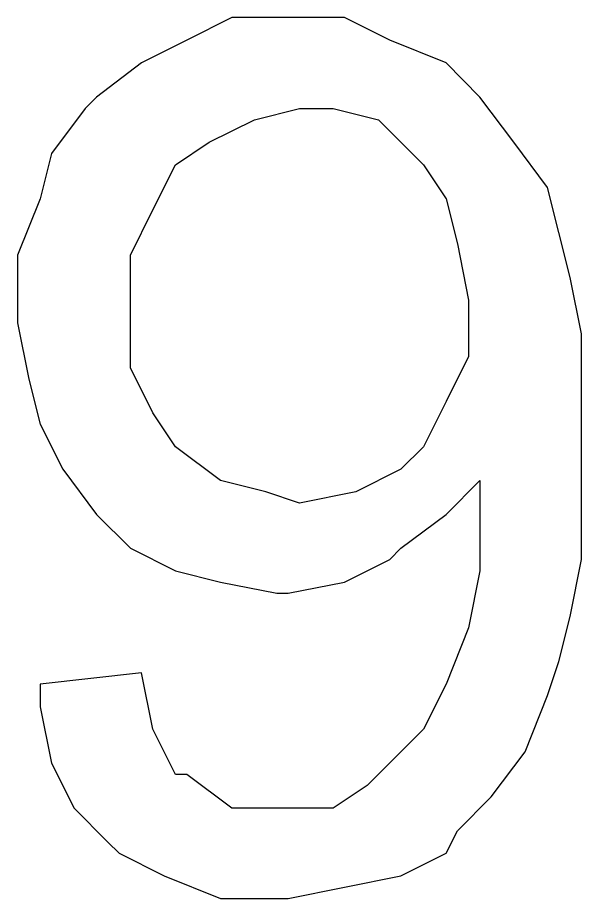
# Model space of a CAD drawing. Header units: inches. Extents: x 17686.2 to 17710.1, y 16300.4 to 16318.2.
# Drawn here: x 17706.8309 to 17706.9945, y 16306.4022 to 16306.6578 of the extents above; entities that cross this region are included whole.
import ezdxf

# ---------------------------------------------------------------- set-up
doc = ezdxf.new("R2010")
doc.units = ezdxf.units.IN
doc.header["$MEASUREMENT"] = 0

msp = doc.modelspace()

# ---------------------------------------------------------------- linework, layer by layer
at = {"color": 2, "linetype": 'ByBlock', "flags": 128}
for points in [[(17706.99449, 16306.54631), (17706.99449, 16306.56594), (17706.99121, 16306.5823), (17706.98794, 16306.59539), (17706.98467, 16306.60848), (17706.97485, 16306.62157), (17706.96504, 16306.63466), (17706.95522, 16306.64466), (17706.93886, 16306.65121), (17706.92577, 16306.65775), (17706.90941, 16306.65775), (17706.89305, 16306.65775), (17706.87997, 16306.65121), (17706.86688, 16306.64466), (17706.85379, 16306.63466), (17706.85052, 16306.63138), (17706.8407, 16306.6183), (17706.83743, 16306.60521), (17706.83089, 16306.58885), (17706.83089, 16306.57249), (17706.83089, 16306.56922), (17706.83416, 16306.55286), (17706.83743, 16306.53977), (17706.84397, 16306.52668), (17706.85379, 16306.51359), (17706.86361, 16306.50378), (17706.87669, 16306.49723), (17706.88978, 16306.49396), (17706.90614, 16306.49069), (17706.90941, 16306.49069), (17706.92577, 16306.49396), (17706.93886, 16306.5005), (17706.94213, 16306.50378), (17706.95522, 16306.51359), (17706.96504, 16306.52341), (17706.96504, 16306.51686), (17706.96504, 16306.51032), (17706.96504, 16306.49723), (17706.96177, 16306.48068), (17706.95522, 16306.46432), (17706.94868, 16306.45123), (17706.94213, 16306.44469), (17706.93232, 16306.43487), (17706.9225, 16306.42833), (17706.90614, 16306.42833), (17706.89305, 16306.42833), (17706.87997, 16306.43814), (17706.87669, 16306.43814), (17706.87015, 16306.45123), (17706.86688, 16306.46759), (17706.83743, 16306.46432), (17706.83743, 16306.45777), (17706.8407, 16306.44141), (17706.84725, 16306.42833), (17706.85706, 16306.41851), (17706.86033, 16306.41524), (17706.87342, 16306.40869), (17706.88978, 16306.40215), (17706.90614, 16306.40215), (17706.90941, 16306.40215), (17706.92577, 16306.40542), (17706.94213, 16306.40869), (17706.95522, 16306.41524), (17706.95849, 16306.42178), (17706.96831, 16306.4316), (17706.97813, 16306.44469), (17706.98467, 16306.46105), (17706.98794, 16306.47086), (17706.99121, 16306.48395), (17706.99449, 16306.5005), (17706.99449, 16306.51686), (17706.99449, 16306.5365)], [(17706.86361, 16306.58885), (17706.87015, 16306.60194), (17706.87669, 16306.61502), (17706.88651, 16306.62157), (17706.8996, 16306.62811), (17706.91269, 16306.63138), (17706.9225, 16306.63138), (17706.93559, 16306.62811), (17706.94868, 16306.61502), (17706.95522, 16306.60521), (17706.95849, 16306.59212), (17706.96177, 16306.57576), (17706.96177, 16306.5594), (17706.95522, 16306.54631), (17706.94868, 16306.53322), (17706.94213, 16306.52668), (17706.92905, 16306.52014), (17706.91269, 16306.51686), (17706.90287, 16306.52014), (17706.88978, 16306.52341), (17706.87669, 16306.53322), (17706.87015, 16306.54304), (17706.86361, 16306.55613), (17706.86361, 16306.57249)]]:
    msp.add_lwpolyline(points, close=True, dxfattribs=at)

doc.saveas('drawing.dxf')
